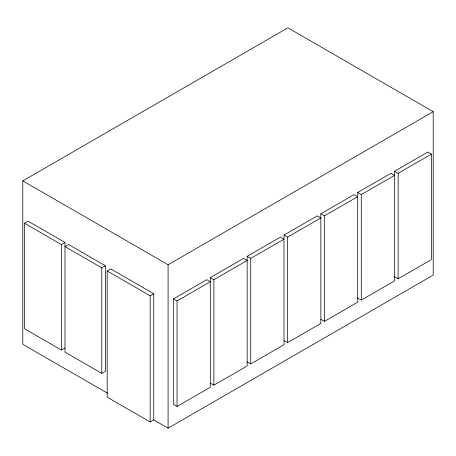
<?xml version="1.0" encoding="UTF-8"?>
<svg xmlns="http://www.w3.org/2000/svg" width="456" height="456" viewBox="0 0 456 456"><rect width="100%" height="100%" fill="white"/><g stroke="black" fill="none" stroke-linecap="round" stroke-linejoin="round"><path stroke-width="0.68" d="M107.679 393.311L22.8 344.308L22.8 180.878L287.918 27.816L433.2 111.691L433.2 275.122L168.082 428.184L153.752 419.913L150.166 421.982L107.171 397.153L107.171 270.961L110.751 268.892L153.752 293.721L153.752 419.913M64.986 347.974L61.4 350.043L24.59 328.793L24.59 223.286L28.175 221.217L64.986 242.472L64.986 352.112L101.796 373.367L105.376 371.298L105.376 265.791L68.571 244.536L64.986 246.605L101.796 267.86L105.376 265.791M24.59 223.286L61.4 244.536L64.986 242.472M22.8 180.878L168.082 264.754L433.2 111.691M107.171 270.961L150.166 295.784L153.752 293.721M173.457 298.891L206.728 279.682L210.307 281.751L177.042 300.96L173.457 298.891L173.457 404.398L177.042 406.467L210.307 387.258L210.307 277.613L243.578 258.409L247.158 260.479L213.892 279.682L210.307 277.613M247.158 256.34L280.423 237.131L284.008 239.2L250.743 258.409L247.158 256.34L247.158 365.986L213.892 385.189L210.307 383.12M284.008 235.062L317.273 215.859L320.859 217.928L287.594 237.131L284.008 235.062L284.008 344.707L250.743 363.916L247.158 361.847M320.859 213.79L354.124 194.581L357.709 196.65L324.444 215.859L320.859 213.79L320.859 323.435L287.594 342.638L284.008 340.569M357.709 192.512L390.974 173.308L394.56 175.378L361.289 194.581L357.709 192.512L357.709 302.157L324.444 321.366L320.859 319.297M357.709 298.019L361.289 300.088L394.56 280.885L394.56 171.239L427.825 152.03L431.41 154.1L431.41 259.606L398.139 278.815L394.56 276.746M394.56 171.239L398.139 173.308L431.41 154.1M398.139 173.308L398.139 278.815M361.289 194.581L361.289 300.088M324.444 215.859L324.444 321.366M287.594 237.131L287.594 342.638M250.743 258.409L250.743 363.916M213.892 279.682L213.892 385.189M177.042 300.96L177.042 406.467M168.082 264.754L168.082 428.184M150.166 295.784L150.166 421.982M101.796 267.86L101.796 373.367M61.4 244.536L61.4 350.043"/></g></svg>
